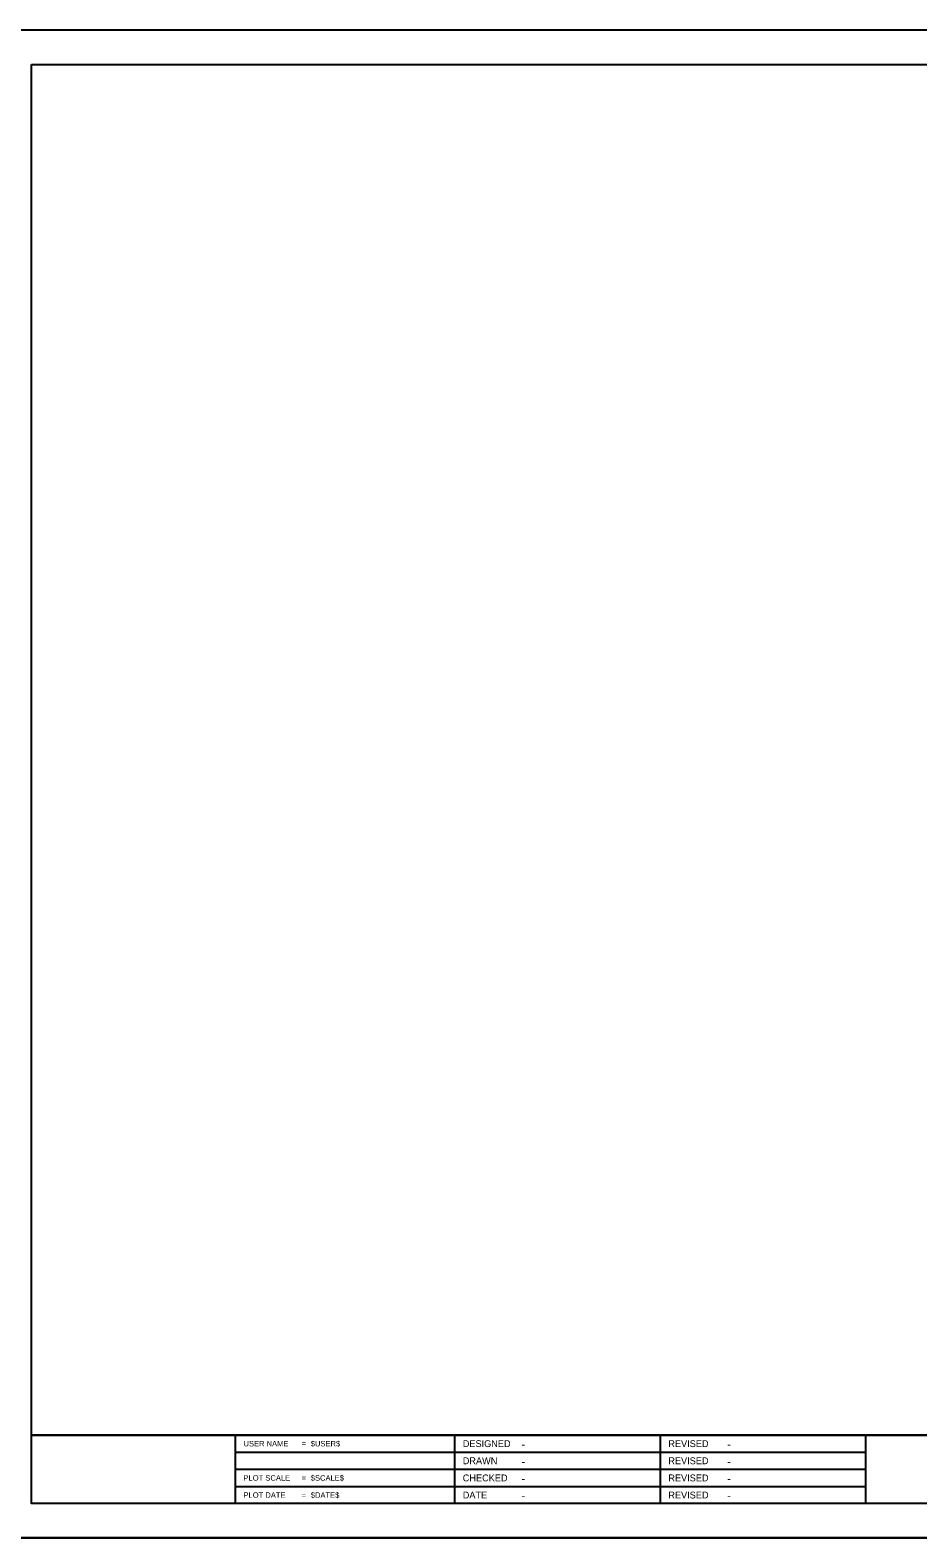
# Model space of a CAD drawing. Extents: x 2133490 to 2172050, y 2138301 to 2145980.
# Drawn here: x 2135289 to 2135936, y 2141438 to 2142538 of the extents above; entities that cross this region are included whole.
import ezdxf

# ---------------------------------------------------------------- set-up
doc = ezdxf.new("R2010")
doc.units = 0
for name, color, linetype in [('Sheets_50 Reference Boundary', 7, 'Continuous'), ('Sheets_General Details', 7, 'Continuous'), ('Sheets_Printer Plotting Border', 7, 'Continuous')]:
    doc.layers.add(name, color=color, linetype=linetype)

msp = doc.modelspace()

# ---------------------------------------------------------------- linework, layer by layer
at = {"layer": 'Sheets_50 Reference Boundary'}
msp.add_lwpolyline([(2135289.7, 2142512.6), (2136864.7, 2142512.6), (2136864.7, 2141512.6), (2135289.7, 2141512.6)], close=True, dxfattribs=at)
at = {"layer": 'Sheets_General Details'}
for p, q in [((2136889.7, 2142537.6), (2135189.7, 2142537.6)), ((2135289.7, 2141512.6), (2136864.7, 2141512.6)), ((2135438.4, 2141512.6), (2135438.4, 2141462.6)), ((2135598.4, 2141512.6), (2135598.4, 2141462.6)), ((2135748.4, 2141512.6), (2135748.4, 2141462.6)), ((2135898.4, 2141512.6), (2135898.4, 2141462.6)), ((2135438.4, 2141500.1), (2135898.4, 2141500.1)), ((2135438.4, 2141487.6), (2135898.4, 2141487.6)), ((2135438.4, 2141475.1), (2135898.4, 2141475.1)), ((2136889.7, 2141437.6), (2135189.7, 2141437.6))]:
    msp.add_line(p, q, dxfattribs=at)
msp.add_lwpolyline([(2135289.7, 2142512.6), (2136864.7, 2142512.6), (2136864.7, 2141462.6), (2135289.7, 2141462.6)], close=True, dxfattribs=at)
at = {"layer": 'Sheets_Printer Plotting Border'}
msp.add_lwpolyline([(2135189.7, 2141437.6), (2136889.7, 2141437.6), (2136889.7, 2142537.6), (2135189.7, 2142537.6)], close=True, dxfattribs=at)

# ---------------------------------------------------------------- texts
at = {"layer": 'Sheets_General Details'}
for s, p in [('USER NAME', (2135444.4, 2141504.3)), ('=', (2135486.8, 2141504.3)), ('$USER$', (2135493.5, 2141504.3)), ('PLOT SCALE', (2135444.4, 2141479.3)), ('=', (2135486.8, 2141479.3)), ('$SCALE$', (2135493.5, 2141479.3)), ('PLOT DATE', (2135444.4, 2141466.8)), ('=', (2135486.8, 2141466.8)), ('$DATE$', (2135493.5, 2141466.8))]:
    msp.add_text(s, height=4, rotation=360, dxfattribs=at).set_placement(p)
for s, height, p in [('DESIGNED', 5, (2135604.4, 2141503.8)), ('-', 6, (2135647.3, 2141502.8)), ('REVISED', 5, (2135754.4, 2141503.8)), ('-', 6, (2135797.3, 2141502.8)), ('DRAWN', 5, (2135604.4, 2141491.3)), ('-', 6, (2135647.3, 2141490.3)), ('REVISED', 5, (2135754.4, 2141491.3)), ('-', 6, (2135797.3, 2141490.3)), ('CHECKED', 5, (2135604.4, 2141478.8)), ('-', 6, (2135647.3, 2141477.8)), ('REVISED', 5, (2135754.4, 2141478.8)), ('-', 6, (2135797.3, 2141477.8)), ('DATE', 5, (2135604.4, 2141466.3)), ('REVISED', 5, (2135754.4, 2141466.3)), ('-', 6, (2135647.3, 2141465.3)), ('-', 6, (2135797.3, 2141465.3))]:
    msp.add_text(s, height=height, dxfattribs=at).set_placement(p)

doc.saveas('drawing.dxf')
